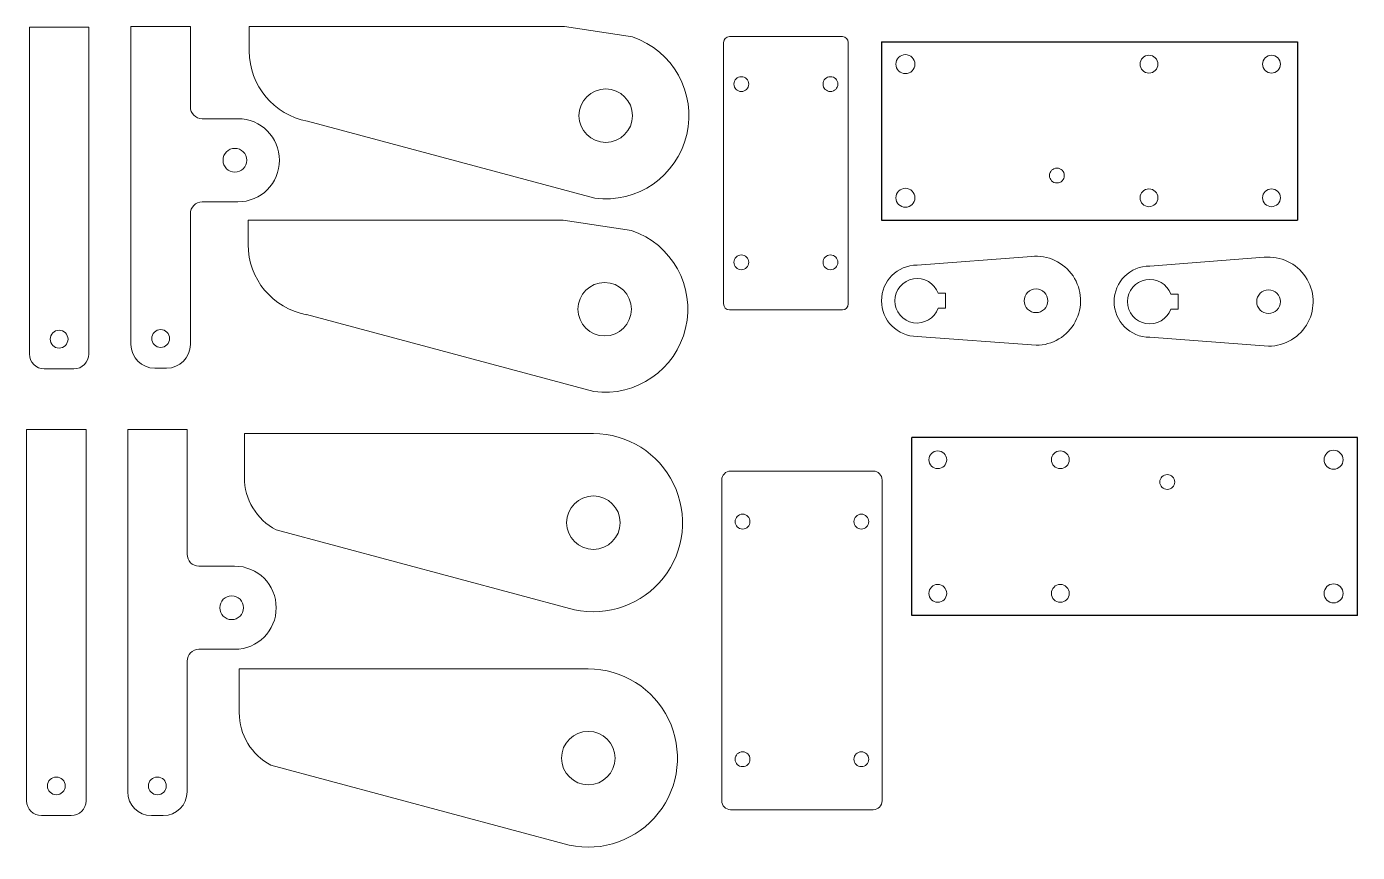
# Model space of a CAD drawing. Header units: inches. Extents: x -33 to 415, y -160 to 118.
import ezdxf

# ---------------------------------------------------------------- set-up
doc = ezdxf.new("R2010")
doc.units = ezdxf.units.IN
doc.header["$MEASUREMENT"] = 0

# ---------------------------------------------------------------- blocks, each defined once
blk = doc.blocks.new('零件-锯条支架')
at = {"color": 7, "linetype": 'Continuous', "lineweight": 15}
for p, q in [((0, 115), (0, 8)), ((20, 115), (0, 115)), ((20, 88), (20, 115)), ((36, 84), (24, 84)), ((36, 56), (24, 56)), ((20, 8), (20, 52)), ((8, 0), (12, 0))]:
    blk.add_line(p, q, dxfattribs=at)
for centre, radius in [((35, 70), 4), ((10, 10), 3)]:
    blk.add_circle(centre, radius, dxfattribs=at)
for centre, radius, start, end in [((24, 88), 4, 180, 270), ((36, 70), 14, 270, 90), ((24, 52), 4, 90, 180), ((8, 8), 8, 180, 270), ((12, 8), 8, 270, 0)]:
    blk.add_arc(centre, radius, start, end, dxfattribs=at)
blk = doc.blocks.new('零件-锯条支架-带张紧')
at = {"color": 7, "linetype": 'Continuous', "lineweight": 15}
for p, q in [((20, 115), (0, 115)), ((0, 115), (0, 5)), ((20, 5), (20, 115)), ((5, 0), (15, 0))]:
    blk.add_line(p, q, dxfattribs=at)
blk.add_circle((10, 10), 3, dxfattribs=at)
for centre, start, end in [((5, 5), 180, 270), ((15, 5), 270, 0)]:
    blk.add_arc(centre, 5, start, end, dxfattribs=at)
blk = doc.blocks.new('零件-右支架块')
at = {"color": 7, "linetype": 'Continuous', "lineweight": 15}
for p, q in [((-120, 30), (-120, 21.75)), ((-13.92, 30), (-120, 30)), ((9.01, 26.51), (-13.92, 30)), ((-100.38, -1.84), (-3.65, -27.76))]:
    blk.add_line(p, q, dxfattribs=at)
blk.add_circle((0, 0), 9, dxfattribs=at)
for centre, radius, start, end in [((0, 0), 28, 262.5107, 71.2375), ((-96, 21.75), 24, 180, 259.4891)]:
    blk.add_arc(centre, radius, start, end, dxfattribs=at)
blk = doc.blocks.new('零件-主动摇臂')
at = {"color": 7, "linetype": 'Continuous', "lineweight": 15}
for p, q in [((-1.5, 14.93), (-40, 12)), ((-30.43, 2.5), (-32.93, 2.5)), ((-30.43, -2.5), (-30.43, 2.5)), ((-32.93, -2.5), (-30.43, -2.5)), ((-40, -12), (0, -15))]:
    blk.add_line(p, q, dxfattribs=at)
blk.add_circle((0, 0), 4, dxfattribs=at)
for centre, radius, start, end in [((0, 0), 15, 270, 95.725), ((-40, 0), 12, 90, 270), ((-40, 0), 7.5, 19.4712, 340.5288)]:
    blk.add_arc(centre, radius, start, end, dxfattribs=at)
blk = doc.blocks.new('零件-120-锯条支架-带张紧')
at = {"color": 7, "linetype": 'Continuous', "lineweight": 15}
for p, q in [((20, 130), (0, 130)), ((0, 130), (0, 5)), ((20, 5), (20, 130)), ((5, 0), (15, 0))]:
    blk.add_line(p, q, dxfattribs=at)
blk.add_circle((10, 10), 3, dxfattribs=at)
for centre, start, end in [((5, 5), 180, 270), ((15, 5), 270, 0)]:
    blk.add_arc(centre, 5, start, end, dxfattribs=at)
blk = doc.blocks.new('零件-120-锯条支架')
at = {"color": 7, "linetype": 'Continuous', "lineweight": 15}
for p, q in [((0, 130), (0, 8)), ((20, 130), (0, 130)), ((20, 88), (20, 130)), ((36, 84), (24, 84)), ((36, 56), (24, 56)), ((20, 8), (20, 52)), ((8, 0), (12, 0))]:
    blk.add_line(p, q, dxfattribs=at)
for centre, radius in [((35, 70), 4), ((10, 10), 3)]:
    blk.add_circle(centre, radius, dxfattribs=at)
for centre, radius, start, end in [((24, 88), 4, 180, 270), ((36, 70), 14, 270, 90), ((24, 52), 4, 90, 180), ((8, 8), 8, 180, 270), ((12, 8), 8, 270, 0)]:
    blk.add_arc(centre, radius, start, end, dxfattribs=at)
blk = doc.blocks.new('零件-120-右支架块')
at = {"color": 7, "linetype": 'Continuous', "lineweight": 15}
for p, q in [((-117.5, 30), (-117.5, 15.29)), ((0, 30), (-117.5, 30)), ((-106.82, -2.4), (-6.4, -29.31))]:
    blk.add_line(p, q, dxfattribs=at)
blk.add_circle((0, 0), 9, dxfattribs=at)
for centre, radius, start, end in [((0, 0), 30, 257.6728, 90), ((-97.5, 15.29), 20, 180, 242.2286)]:
    blk.add_arc(centre, radius, start, end, dxfattribs=at)
blk = doc.blocks.new('零件-120-矩形管前端盖-内连接块')
at = {"color": 7, "linetype": 'Continuous', "lineweight": 15}
for p, q in [((-27, 54), (-27, -54)), ((24, 57), (-24, 57)), ((27, -54), (27, 54)), ((-24, -57), (24, -57))]:
    blk.add_line(p, q, dxfattribs=at)
for centre in [(-20, 40), (20, 40), (-20, -40), (20, -40)]:
    blk.add_circle(centre, 2.5, dxfattribs=at)
for centre, start, end in [((-24, 54), 90, 180), ((24, 54), 0, 90), ((-24, -54), 180, 270), ((24, -54), 270, 0)]:
    blk.add_arc(centre, 3, start, end, dxfattribs=at)

msp = doc.modelspace()

# ---------------------------------------------------------------- linework, layer by layer
at = {"color": 7, "linetype": 'Continuous', "lineweight": 15}
for p, q in [((201.46, 112.36), (201.46, 24.36)), ((241.46, 114.36), (203.46, 114.36)), ((243.46, 24.36), (243.46, 112.36)), ((254.67, 112.59), (254.67, 52.59)), ((394.67, 112.59), (254.67, 112.59)), ((394.67, 52.59), (394.67, 112.59)), ((254.67, 52.59), (394.67, 52.59)), ((203.46, 22.36), (241.46, 22.36)), ((414.82, -20.61), (264.82, -20.61)), ((264.82, -20.61), (264.82, -80.61)), ((414.82, -80.61), (414.82, -20.61)), ((264.82, -80.61), (414.82, -80.61))]:
    msp.add_line(p, q, dxfattribs=at)
at = {"color": 7, "linetype": 'Continuous'}
for p, q in [((254.67, 112.59), (394.67, 112.59)), ((254.67, 112.59), (254.67, 52.59)), ((394.67, 112.59), (394.67, 52.59)), ((254.67, 52.59), (394.67, 52.59)), ((414.82, -20.61), (264.82, -20.61)), ((264.82, -80.61), (264.82, -20.61)), ((414.82, -80.61), (414.82, -20.61)), ((414.82, -80.61), (264.82, -80.61))]:
    msp.add_line(p, q, dxfattribs=at)
at = {"color": 7, "linetype": 'Continuous', "lineweight": 15}
for centre, radius in [((262.67, 105.09), 3.2), ((344.67, 105.09), 3), ((385.92, 105.09), 3), ((207.46, 98.36), 2.5), ((237.46, 98.36), 2.5), ((313.67, 67.59), 2.5), ((262.67, 60.09), 3.2), ((344.67, 60.09), 3), ((385.92, 60.09), 3), ((207.46, 38.36), 2.5), ((237.46, 38.36), 2.5), ((273.57, -28.11), 3), ((314.82, -28.11), 3), ((406.82, -28.11), 3.2), ((350.82, -35.61), 2.5), ((273.57, -73.11), 3), ((314.82, -73.11), 3), ((406.82, -73.11), 3.2)]:
    msp.add_circle(centre, radius, dxfattribs=at)
for centre, start, end in [((203.46, 112.36), 90, 180), ((241.46, 112.36), 0, 90), ((203.46, 24.36), 180, 270), ((241.46, 24.36), 270, 0)]:
    msp.add_arc(centre, 2, start, end, dxfattribs=at)

# ---------------------------------------------------------------- block references
for name, p in [('零件-锯条支架-带张紧', (-32.2, 2.49)), ('零件-锯条支架', (1.98, 2.72)), ('零件-右支架块', (161.8, 87.73)), ('零件-右支架块', (161.44, 22.58)), ('零件-主动摇臂', (306.64, 25.42)), ('零件-主动摇臂', (384.93, 25.12)), ('零件-120-锯条支架-带张紧', (-33.14, -147.94)), ('零件-120-锯条支架', (0.88, -147.94)), ('零件-120-右支架块', (157.65, -49.31)), ('零件-120-矩形管前端盖-内连接块', (227.85, -88.94)), ('零件-120-右支架块', (155.93, -128.56))]:
    msp.add_blockref(name, p)

doc.saveas('drawing.dxf')
